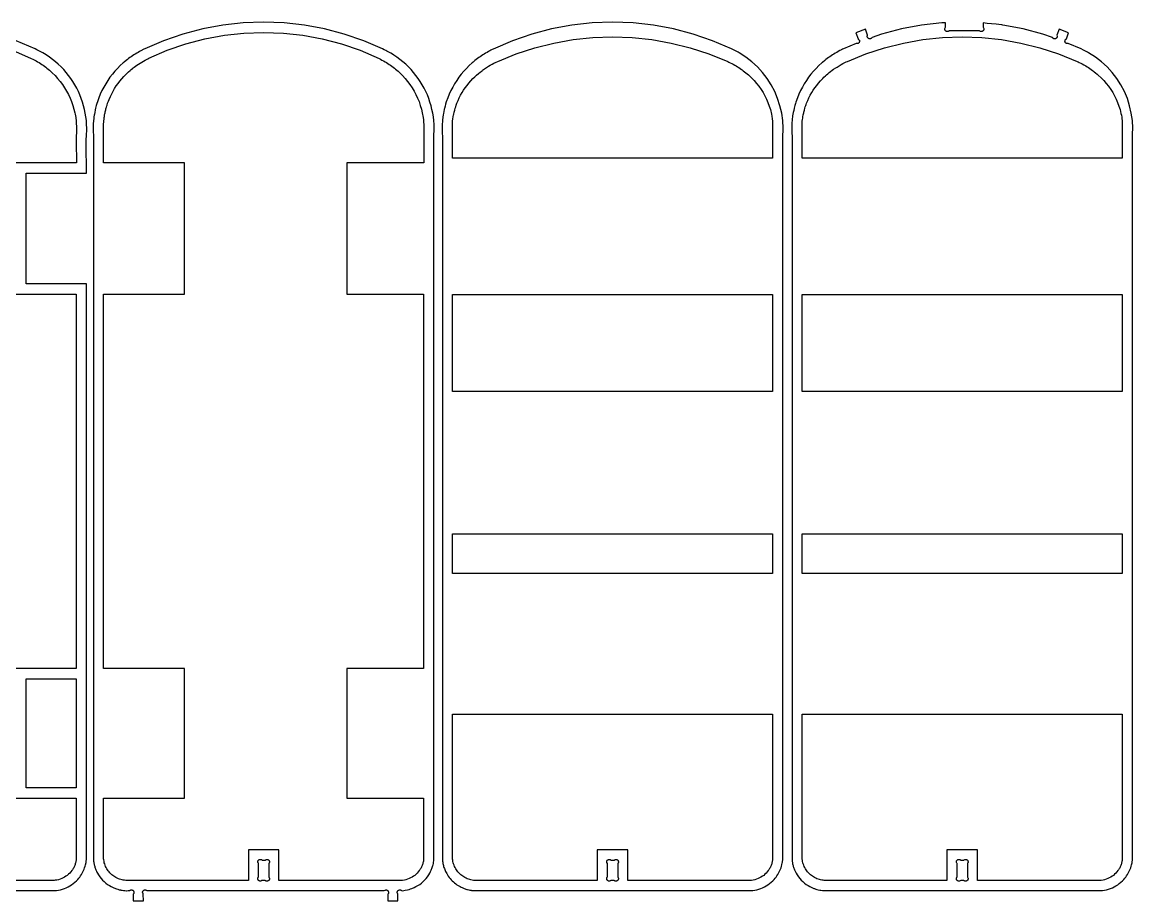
# Model space of a CAD drawing. Extents: x -690 to 337, y -358 to 474.
# Drawn here: x 5.2 to 331.6, y -64.9 to 193.4 of the extents above; entities that cross this region are included whole.
import ezdxf

# ---------------------------------------------------------------- set-up
doc = ezdxf.new("R2010")
doc.units = 0
doc.layers.add('SECTIONCUTEDGES', color=18, linetype='CONTINUOUS')

msp = doc.modelspace()

# ---------------------------------------------------------------- linework, layer by layer
at = {"layer": 'SECTIONCUTEDGES'}
for points in [[(31.97, -61.07), (32.6, -61.33), (32.95, -61.45), (33.28, -61.56), (33.67, -61.67), (34.06, -61.76), (34.17, -61.78), (34.62, -61.86), (34.96, -61.91), (35.38, -61.94), (35.88, -61.97), (35.99, -61.97), (36.32, -61.96), (36.65, -61.94), (36.75, -61.92), (36.82, -61.89), (36.96, -61.81), (37.02, -61.78), (37.11, -61.75), (37.19, -61.74), (37.26, -61.73), (37.34, -61.73), (37.42, -61.74), (37.49, -61.76), (37.57, -61.79), (37.64, -61.82), (37.7, -61.86), (37.77, -61.91), (37.82, -61.96), (37.87, -62.02), (37.92, -62.08), (37.96, -62.15), (37.99, -62.22), (38.01, -62.29), (38.03, -62.37), (38.03, -62.44), (38.04, -62.52), (38.03, -62.6), (38.01, -62.67), (37.99, -62.75), (37.96, -62.82), (37.88, -62.94), (37.83, -63), (37.82, -63.01), (37.82, -64.94), (40.81, -64.94), (40.8, -62.99), (40.79, -62.94), (40.71, -62.79), (40.65, -62.68), (40.62, -62.61), (40.6, -62.55), (40.59, -62.48), (40.59, -62.41), (40.6, -62.37), (40.61, -62.3), (40.63, -62.24), (40.66, -62.17), (40.69, -62.11), (40.73, -62.05), (40.77, -61.99), (40.82, -61.94), (40.88, -61.89), (40.93, -61.85), (40.99, -61.82), (41.06, -61.79), (41.13, -61.76), (41.23, -61.74), (41.34, -61.73), (41.42, -61.74), (41.49, -61.75), (41.59, -61.77), (41.65, -61.79), (41.76, -61.86), (41.86, -61.95), (41.87, -61.95), (111.59, -61.95), (111.61, -61.94), (111.84, -61.81), (111.93, -61.77), (111.96, -61.76), (112.03, -61.74), (112.11, -61.73), (112.16, -61.73), (112.22, -61.74), (112.27, -61.75), (112.32, -61.76), (112.38, -61.78), (112.43, -61.8), (112.47, -61.83), (112.52, -61.86), (112.57, -61.89), (112.61, -61.92), (112.65, -61.96), (112.68, -62), (112.74, -62.08), (112.76, -62.12), (112.8, -62.19), (112.83, -62.27), (112.85, -62.35), (112.85, -62.39), (112.86, -62.47), (112.86, -62.55), (112.85, -62.63), (112.84, -62.67), (112.81, -62.75), (112.78, -62.82), (112.74, -62.89), (112.71, -62.92), (112.67, -62.97), (112.66, -62.98), (112.64, -63.01), (112.64, -64.94), (115.63, -64.94), (115.63, -63), (115.62, -62.97), (115.48, -62.73), (115.45, -62.66), (115.42, -62.58), (115.41, -62.51), (115.41, -62.43), (115.42, -62.37), (115.43, -62.32), (115.44, -62.27), (115.46, -62.21), (115.48, -62.16), (115.51, -62.12), (115.54, -62.07), (115.57, -62.02), (115.6, -61.98), (115.64, -61.94), (115.68, -61.91), (115.76, -61.85), (115.82, -61.81), (115.93, -61.77), (116.04, -61.74), (116.08, -61.74), (116.19, -61.73), (116.3, -61.75), (116.34, -61.75), (116.44, -61.79), (116.55, -61.84), (116.67, -61.92), (116.72, -61.95), (116.82, -61.98), (116.91, -61.98), (117.35, -61.93), (117.79, -61.86), (118.4, -61.73), (118.95, -61.59), (119.36, -61.45), (119.7, -61.34), (120.35, -61.07), (120.92, -60.78), (121.48, -60.46), (122.02, -60.11), (122.53, -59.72), (123.02, -59.3), (123.47, -58.85), (123.9, -58.37), (124.3, -57.86), (124.67, -57.33), (125, -56.78), (125.21, -56.37), (125.41, -55.95), (125.52, -55.68), (125.63, -55.4), (125.72, -55.12), (125.81, -54.84), (125.89, -54.55), (125.93, -54.41), (126.03, -53.93), (126.07, -53.68), (126.15, -53.08), (126.16, -52.93), (126.16, 159.7), (126.18, 160.15), (126.19, 160.37), (126.26, 161.48), (126.27, 161.7), (126.27, 162.26), (126.24, 163.37), (126.16, 164.48), (126.03, 165.59), (125.85, 166.68), (125.62, 167.77), (125.35, 168.85), (125.04, 169.92), (124.67, 170.97), (124.27, 172.01), (123.81, 173.02), (123.32, 174.02), (122.78, 174.99), (122.2, 175.94), (121.58, 176.87), (120.92, 177.76), (120.23, 178.63), (119.49, 179.47), (118.72, 180.27), (117.92, 181.04), (117.09, 181.78), (116.22, 182.48), (115.33, 183.14), (114.4, 183.76), (114.05, 183.98), (113.51, 184.31), (112.98, 184.62), (112.4, 184.92), (112.04, 185.1), (111.56, 185.34), (111.09, 185.57), (105.56, 187.94), (99.87, 189.9), (94.06, 191.43), (88.15, 192.53), (82.17, 193.2), (76.16, 193.42), (70.15, 193.2), (64.17, 192.53), (58.26, 191.43), (52.45, 189.9), (46.76, 187.94), (41.23, 185.57), (40.97, 185.45), (40.1, 185), (39.68, 184.78), (39.27, 184.54), (38.86, 184.3), (38.45, 184.06), (38.05, 183.8), (37.65, 183.54), (37.26, 183.27), (36.87, 183), (36.48, 182.72), (36.11, 182.43), (35.73, 182.14), (35.14, 181.65), (34.88, 181.42), (34.03, 180.66), (33.22, 179.85), (32.44, 179.01), (31.71, 178.13), (31.01, 177.22), (30.35, 176.29), (29.74, 175.32), (29.17, 174.33), (28.65, 173.31), (28.17, 172.27), (27.74, 171.21), (27.29, 169.96), (27.15, 169.52), (26.98, 168.9), (26.79, 168.18), (26.66, 167.63), (26.51, 166.9), (26.41, 166.37), (26.37, 166.11), (26.29, 165.57), (26.22, 165.04), (26.16, 164.5), (26.14, 164.24), (26.1, 163.7), (26.06, 163.01), (26.04, 162.31), (26.04, 162.04), (26.06, 161.42), (26.08, 161.02), (26.13, 160.41), (26.15, 159.8), (26.16, 159.59), (26.16, -52.99), (26.17, -53.09), (26.2, -53.32), (26.23, -53.6), (26.28, -53.85), (26.32, -54.1), (26.38, -54.34), (26.44, -54.59), (26.51, -54.84), (26.58, -55.08), (26.66, -55.32), (26.75, -55.56), (26.84, -55.79), (26.94, -56.03), (27.05, -56.26), (27.18, -56.51), (27.32, -56.78), (27.65, -57.33), (28.02, -57.86), (28.42, -58.37), (28.84, -58.85), (29.3, -59.3), (29.79, -59.72), (30.3, -60.11), (30.84, -60.46), (31.39, -60.78)], [(131.92, -59.36), (132.26, -59.66), (132.61, -59.94), (132.98, -60.2), (133.35, -60.44), (133.74, -60.67), (133.89, -60.76), (134.22, -60.93), (134.54, -61.08), (134.88, -61.23), (135.04, -61.29), (135.38, -61.42), (135.55, -61.48), (135.9, -61.58), (136.07, -61.63), (136.42, -61.72), (136.76, -61.79), (137.12, -61.85), (137.29, -61.88), (137.65, -61.92), (138, -61.95), (219.38, -61.95), (219.91, -61.9), (220.51, -61.82), (221.09, -61.69), (221.67, -61.53), (222.24, -61.34), (222.8, -61.11), (223.34, -60.85), (223.86, -60.56), (224.37, -60.24), (224.86, -59.89), (225.32, -59.5), (225.76, -59.09), (226.17, -58.66), (226.46, -58.32), (226.74, -57.97), (227, -57.6), (227.24, -57.23), (227.47, -56.84), (227.68, -56.45), (227.87, -56.05), (228.04, -55.63), (228.2, -55.21), (228.34, -54.79), (228.45, -54.36), (228.58, -53.8), (228.62, -53.57), (228.68, -53.18), (228.69, -53.02), (228.7, -52.93), (228.7, 159.7), (228.71, 159.91), (228.73, 160.44), (228.79, 161.29), (228.81, 161.93), (228.81, 162.26), (228.7, 164.48), (228.39, 166.68), (227.89, 168.85), (227.21, 170.97), (226.35, 173.02), (225.32, 174.99), (224.12, 176.87), (222.77, 178.63), (221.26, 180.27), (219.63, 181.78), (217.87, 183.14), (215.91, 184.39), (215.61, 184.57), (215.05, 184.86), (214.03, 185.37), (213.63, 185.57), (208.1, 187.94), (202.41, 189.9), (196.6, 191.43), (190.68, 192.53), (184.71, 193.2), (178.7, 193.42), (172.69, 193.2), (166.71, 192.53), (160.8, 191.43), (154.99, 189.9), (149.3, 187.94), (143.59, 185.48), (143.32, 185.35), (142.92, 185.15), (142.64, 185), (142.22, 184.78), (141.81, 184.54), (141.4, 184.3), (140.99, 184.06), (140.59, 183.8), (140.19, 183.54), (139.8, 183.27), (139.41, 183), (139.02, 182.72), (138.64, 182.43), (138.27, 182.14), (137.73, 181.69), (137.42, 181.42), (136.57, 180.66), (135.76, 179.85), (134.98, 179.01), (134.24, 178.13), (133.55, 177.22), (132.89, 176.29), (132.28, 175.32), (131.71, 174.33), (131.18, 173.31), (130.71, 172.27), (130.27, 171.21), (129.83, 169.96), (129.64, 169.34), (129.47, 168.72), (129.28, 168), (129.24, 167.81), (129.09, 167.09), (129, 166.64), (128.91, 166.11), (128.83, 165.57), (128.79, 165.31), (128.73, 164.77), (128.68, 164.24), (128.62, 163.42), (128.59, 162.73), (128.58, 162.17), (128.59, 161.53), (128.63, 160.92), (128.66, 160.51), (128.68, 160.1), (128.7, 159.59), (128.7, -52.95), (128.73, -53.29), (128.78, -53.63), (128.83, -53.94), (128.9, -54.26), (128.97, -54.57), (129.06, -54.88), (129.16, -55.18), (129.26, -55.49), (129.38, -55.78), (129.51, -56.08), (129.64, -56.37), (129.79, -56.65), (129.95, -56.93), (130.18, -57.32), (130.43, -57.69), (130.7, -58.05), (130.98, -58.4), (131.28, -58.73), (131.59, -59.06)], [(235.09, -59.72), (235.6, -60.11), (236.13, -60.46), (236.69, -60.78), (237.27, -61.07), (237.88, -61.32), (238.01, -61.37), (238.4, -61.5), (238.74, -61.61), (239.13, -61.71), (239.58, -61.8), (239.92, -61.86), (240.37, -61.92), (240.76, -61.95), (322.13, -61.95), (322.67, -61.9), (323.26, -61.82), (323.85, -61.69), (324.43, -61.53), (325, -61.34), (325.56, -61.11), (326.1, -60.85), (326.62, -60.56), (327.13, -60.24), (327.61, -59.89), (328.08, -59.5), (328.52, -59.09), (328.93, -58.66), (329.22, -58.32), (329.5, -57.97), (329.76, -57.6), (330, -57.23), (330.23, -56.84), (330.44, -56.45), (330.63, -56.05), (330.8, -55.63), (330.96, -55.21), (331.09, -54.79), (331.21, -54.36), (331.34, -53.74), (331.41, -53.33), (331.45, -53.09), (331.46, -52.93), (331.46, 159.7), (331.48, 160.23), (331.51, 160.76), (331.53, 161.08), (331.56, 161.72), (331.57, 162.21), (331.45, 164.48), (331.14, 166.68), (330.65, 168.85), (329.97, 170.97), (329.11, 173.02), (328.08, 174.99), (326.88, 176.87), (325.52, 178.63), (324.02, 180.27), (322.38, 181.78), (320.62, 183.14), (318.58, 184.44), (318.24, 184.63), (318.1, 184.71), (317.08, 185.23), (316.38, 185.57), (312.62, 187.17), (312.34, 187.13), (312.26, 187.13), (312.18, 187.14), (312.1, 187.16), (312.07, 187.17), (312, 187.21), (311.93, 187.25), (311.87, 187.3), (311.82, 187.36), (311.77, 187.42), (311.73, 187.49), (311.7, 187.56), (311.67, 187.63), (311.65, 187.71), (311.64, 187.78), (311.64, 187.86), (311.65, 187.94), (311.67, 188.02), (311.7, 188.12), (311.74, 188.19), (311.8, 188.29), (311.82, 188.31), (311.93, 188.41), (312.02, 188.46), (312.05, 188.48), (312.07, 188.49), (312.72, 190.33), (309.9, 191.32), (309.29, 189.58), (309.33, 189.32), (309.34, 189.23), (309.34, 189.12), (309.33, 189.05), (309.3, 188.97), (309.28, 188.92), (309.25, 188.88), (309.22, 188.83), (309.19, 188.79), (309.15, 188.75), (309.11, 188.71), (309.07, 188.68), (309.02, 188.64), (308.98, 188.62), (308.93, 188.59), (308.88, 188.57), (308.78, 188.54), (308.7, 188.53), (308.62, 188.52), (308.54, 188.53), (308.46, 188.54), (308.38, 188.56), (308.34, 188.57), (308.27, 188.61), (308.2, 188.65), (308.13, 188.69), (308.08, 188.75), (308.05, 188.78), (308, 188.84), (307.98, 188.88), (307.96, 188.92), (307.95, 188.94), (305.17, 189.9), (299.36, 191.43), (293.36, 192.55), (293.04, 192.6), (292.22, 192.7), (291.39, 192.8), (290.08, 192.93), (288.77, 193.06), (287.58, 193.19), (287.59, 191.91), (287.69, 191.73), (287.76, 191.61), (287.77, 191.57), (287.8, 191.47), (287.8, 191.4), (287.79, 191.3), (287.78, 191.22), (287.75, 191.14), (287.72, 191.07), (287.68, 191), (287.59, 190.89), (287.55, 190.85), (287.43, 190.77), (287.31, 190.71), (287.21, 190.68), (287.1, 190.66), (287, 190.66), (286.94, 190.67), (286.83, 190.69), (286.66, 190.76), (286.56, 190.84), (286.55, 190.86), (286.53, 190.88), (277.58, 190.86), (277.49, 190.78), (277.42, 190.74), (277.35, 190.71), (277.27, 190.69), (277.23, 190.68), (277.15, 190.66), (277.07, 190.66), (276.99, 190.67), (276.95, 190.67), (276.87, 190.69), (276.79, 190.72), (276.76, 190.73), (276.68, 190.77), (276.62, 190.82), (276.56, 190.86), (276.51, 190.92), (276.46, 190.98), (276.41, 191.06), (276.37, 191.15), (276.34, 191.27), (276.33, 191.41), (276.34, 191.53), (276.37, 191.61), (276.48, 191.8), (276.54, 191.93), (276.54, 191.94), (276.54, 193.24), (275.82, 193.22), (275.46, 193.2), (269.48, 192.54), (263.57, 191.44), (257.76, 189.9), (254.96, 188.94), (254.94, 188.92), (254.72, 188.67), (254.64, 188.61), (254.54, 188.56), (254.49, 188.55), (254.44, 188.53), (254.39, 188.53), (254.33, 188.52), (254.28, 188.52), (254.22, 188.53), (254.17, 188.53), (254.11, 188.54), (254.06, 188.56), (254.01, 188.58), (253.96, 188.6), (253.91, 188.63), (253.83, 188.68), (253.77, 188.74), (253.72, 188.8), (253.69, 188.83), (253.65, 188.9), (253.61, 188.98), (253.58, 189.05), (253.56, 189.13), (253.55, 189.21), (253.55, 189.29), (253.56, 189.37), (253.57, 189.45), (253.61, 189.55), (253.62, 189.57), (253.63, 189.59), (253.02, 191.32), (250.19, 190.33), (250.85, 188.48), (250.87, 188.46), (251.08, 188.28), (251.14, 188.23), (251.18, 188.16), (251.22, 188.09), (251.25, 188.02), (251.27, 187.94), (251.27, 187.9), (251.27, 187.83), (251.27, 187.75), (251.25, 187.67), (251.23, 187.6), (251.2, 187.52), (251.17, 187.45), (251.12, 187.39), (251.07, 187.33), (251.01, 187.28), (250.95, 187.23), (250.88, 187.19), (250.79, 187.15), (250.7, 187.12), (250.59, 187.11), (250.51, 187.11), (250.4, 187.12), (250.31, 187.15), (250.28, 187.17), (250.26, 187.17), (246.53, 185.57), (246.3, 185.46), (246.02, 185.33), (245.51, 185.06), (244.98, 184.78), (244.56, 184.54), (244.15, 184.3), (243.75, 184.06), (243.34, 183.8), (242.95, 183.54), (242.55, 183.27), (242.16, 183), (241.78, 182.72), (241.4, 182.43), (241.03, 182.14), (240.39, 181.61), (240.24, 181.48), (239.33, 180.66), (238.51, 179.85), (237.74, 179.01), (237, 178.13), (236.3, 177.22), (235.65, 176.29), (235.03, 175.32), (234.47, 174.33), (233.94, 173.31), (233.46, 172.27), (233.03, 171.21), (232.56, 169.87), (232.45, 169.52), (232.27, 168.9), (232.08, 168.18), (231.92, 167.45), (231.81, 166.9), (231.71, 166.37), (231.62, 165.84), (231.59, 165.57), (231.52, 165.04), (231.46, 164.5), (231.41, 163.97), (231.39, 163.7), (231.36, 163.01), (231.35, 162.73), (231.34, 162.17), (231.34, 161.73), (231.37, 161.12), (231.42, 160.51), (231.43, 160.3), (231.45, 159.69), (231.46, -53.01), (231.47, -53.13), (231.5, -53.4), (231.53, -53.6), (231.57, -53.85), (231.62, -54.1), (231.67, -54.34), (231.74, -54.59), (231.8, -54.84), (231.88, -55.08), (231.96, -55.32), (232.05, -55.56), (232.14, -55.79), (232.24, -56.03), (232.35, -56.26), (232.53, -56.63), (232.62, -56.78), (232.95, -57.33), (233.31, -57.86), (233.71, -58.37), (234.14, -58.85), (234.6, -59.3)], [(31.25, -57), (30.98, -56.73), (30.73, -56.44), (30.49, -56.14), (30.27, -55.83), (30.07, -55.5), (29.89, -55.17), (29.72, -54.82), (29.57, -54.47), (29.45, -54.11), (29.34, -53.74), (29.25, -53.37), (29.16, -52.77), (29.15, -52.72), (29.15, -34.73), (52.86, -34.73), (52.86, 3.34), (29.15, 3.34), (29.15, 113.47), (52.86, 113.47), (52.86, 152.04), (29.08, 152.04), (29.09, 154.47), (29.11, 157.33), (29.12, 158.2), (29.11, 159.63), (29.07, 161.61), (29.08, 162.22), (29.09, 162.71), (29.11, 163.2), (29.14, 163.68), (29.16, 163.93), (29.2, 164.41), (29.25, 164.89), (29.31, 165.38), (29.35, 165.66), (29.39, 165.95), (29.44, 166.23), (29.49, 166.51), (29.55, 166.8), (29.61, 167.08), (29.67, 167.36), (29.74, 167.64), (29.81, 167.91), (29.88, 168.19), (29.96, 168.47), (30.06, 168.81), (30.13, 169.03), (30.31, 169.56), (30.54, 170.18), (30.73, 170.67), (31.11, 171.54), (31.51, 172.35), (31.93, 173.14), (32.38, 173.91), (32.87, 174.67), (33.38, 175.4), (33.93, 176.11), (34.5, 176.8), (35.11, 177.49), (35.54, 177.93), (35.89, 178.28), (36.49, 178.84), (36.93, 179.23), (37.27, 179.52), (37.62, 179.81), (37.8, 179.95), (38.15, 180.22), (38.51, 180.49), (38.88, 180.75), (39.35, 181.08), (39.83, 181.39), (40.32, 181.69), (40.82, 181.98), (41.32, 182.26), (42.12, 182.68), (42.39, 182.8), (47.84, 185.15), (53.32, 187.03), (58.92, 188.51), (64.61, 189.57), (70.37, 190.21), (76.16, 190.42), (81.95, 190.21), (87.71, 189.57), (93.4, 188.51), (99, 187.03), (104.48, 185.15), (110.09, 182.73), (110.47, 182.54), (110.94, 182.29), (111.43, 182.02), (111.84, 181.79), (112.25, 181.54), (112.65, 181.28), (113.05, 181.02), (113.44, 180.75), (113.83, 180.48), (114.21, 180.19), (114.58, 179.9), (114.95, 179.6), (115.32, 179.29), (115.68, 178.98), (116.11, 178.58), (116.96, 177.75), (117.73, 176.9), (118.46, 176.02), (119.15, 175.1), (119.78, 174.15), (120.37, 173.17), (120.91, 172.15), (121.39, 171.12), (121.82, 170.06), (122.2, 168.97), (122.52, 167.88), (122.79, 166.76), (122.89, 166.26), (122.96, 165.88), (123.03, 165.38), (123.1, 164.73), (123.16, 164.05), (123.21, 163.36), (123.24, 162.32), (123.24, 161.25), (123.23, 160.63), (123.24, 152.04), (100.59, 152.04), (100.59, 113.47), (123.17, 113.47), (123.17, 3.34), (100.59, 3.34), (100.59, -34.73), (123.17, -34.73), (123.17, -52.71), (123.09, -53.31), (123.04, -53.56), (122.98, -53.81), (122.92, -54.05), (122.84, -54.29), (122.75, -54.53), (122.66, -54.76), (122.55, -54.99), (122.44, -55.22), (122.32, -55.44), (122.19, -55.66), (122.05, -55.87), (121.91, -56.08), (121.61, -56.46), (121.28, -56.81), (120.94, -57.15), (120.57, -57.46), (120.18, -57.74), (119.77, -58), (119.35, -58.23), (118.91, -58.43), (118.46, -58.6), (117.99, -58.74), (117.52, -58.85), (116.98, -58.93), (116.83, -58.95), (116.65, -58.96), (80.65, -58.96), (80.65, -49.98), (71.67, -49.98), (71.67, -58.96), (35.63, -58.96), (35.29, -58.92), (34.92, -58.87), (34.54, -58.8), (34.18, -58.7), (33.81, -58.59), (33.46, -58.45), (33.11, -58.3), (32.77, -58.13), (32.44, -57.94), (32.13, -57.73), (31.82, -57.5), (31.53, -57.26)], [(131.69, 153.4), (131.69, 164.36), (131.78, 165.03), (131.87, 165.62), (131.97, 166.2), (132.01, 166.4), (132.14, 166.97), (132.3, 167.58), (132.46, 168.13), (132.59, 168.54), (132.75, 169.01), (132.97, 169.61), (133.29, 170.4), (133.65, 171.18), (134.05, 171.95), (134.47, 172.7), (134.92, 173.43), (135.41, 174.15), (135.92, 174.85), (136.47, 175.52), (137.04, 176.18), (137.66, 176.83), (138.2, 177.36), (138.68, 177.81), (139.29, 178.34), (139.81, 178.76), (140.34, 179.16), (140.51, 179.3), (141.05, 179.68), (141.66, 180.09), (142.25, 180.46), (142.74, 180.75), (143.35, 181.1), (143.85, 181.36), (144.5, 181.68), (144.98, 181.9), (150.38, 184.1), (155.86, 185.9), (161.46, 187.3), (167.15, 188.31), (172.91, 188.91), (178.7, 189.12), (184.49, 188.91), (190.24, 188.31), (195.94, 187.3), (201.54, 185.9), (207.02, 184.1), (212.58, 181.83), (212.87, 181.7), (213.3, 181.48), (213.76, 181.25), (214.17, 181.03), (214.58, 180.79), (214.99, 180.56), (215.39, 180.31), (215.79, 180.06), (216.18, 179.8), (216.56, 179.53), (216.75, 179.4), (217.12, 179.12), (217.49, 178.83), (217.86, 178.54), (218.21, 178.25), (218.61, 177.91), (219.5, 177.08), (220.27, 176.27), (221, 175.43), (221.68, 174.56), (222.32, 173.66), (222.91, 172.72), (223.45, 171.76), (223.93, 170.78), (224.36, 169.77), (224.74, 168.74), (225.06, 167.7), (225.39, 166.36), (225.5, 165.79), (225.63, 165), (225.71, 164.31), (225.71, 153.4)], [(234.45, 153.4), (234.45, 164.32), (234.5, 164.77), (234.56, 165.23), (234.62, 165.62), (234.73, 166.2), (234.86, 166.78), (234.9, 166.98), (235.06, 167.58), (235.21, 168.13), (235.34, 168.54), (235.46, 168.89), (235.56, 169.18), (235.73, 169.61), (236.05, 170.4), (236.41, 171.18), (236.8, 171.95), (237.23, 172.7), (237.68, 173.43), (238.17, 174.15), (238.68, 174.85), (239.22, 175.52), (239.79, 176.18), (240.45, 176.87), (240.82, 177.24), (241.27, 177.66), (241.61, 177.97), (241.96, 178.27), (242.39, 178.62), (242.74, 178.9), (243.27, 179.3), (243.63, 179.56), (244.3, 180.01), (244.65, 180.24), (245.25, 180.61), (245.86, 180.96), (246.36, 181.23), (246.99, 181.55), (247.39, 181.74), (247.72, 181.9), (253.14, 184.11), (258.61, 185.9), (264.21, 187.3), (269.91, 188.31), (275.67, 188.92), (281.46, 189.12), (287.24, 188.92), (293, 188.31), (298.7, 187.3), (304.3, 185.9), (309.78, 184.11), (315.27, 181.86), (315.47, 181.77), (315.81, 181.61), (316.31, 181.36), (316.72, 181.14), (317.14, 180.91), (317.54, 180.68), (317.75, 180.56), (318.15, 180.31), (318.55, 180.06), (318.93, 179.8), (319.32, 179.53), (319.69, 179.26), (320.07, 178.98), (320.25, 178.84), (320.61, 178.55), (321.07, 178.17), (321.43, 177.85), (322.26, 177.08), (323.03, 176.27), (323.76, 175.44), (324.44, 174.56), (325.08, 173.66), (325.67, 172.72), (326.2, 171.76), (326.69, 170.78), (327.12, 169.77), (327.5, 168.74), (327.82, 167.7), (328.1, 166.57), (328.21, 166.08), (328.32, 165.46), (328.35, 165.23), (328.47, 164.32), (328.47, 153.4)], [(131.67, 84.84), (131.67, 113.37), (225.71, 113.37), (225.71, 84.84)], [(234.45, 84.84), (234.45, 113.37), (328.47, 113.37), (328.47, 84.84)], [(131.69, 31.34), (131.69, 42.99), (225.71, 42.99), (225.71, 31.34)], [(234.45, 31.34), (234.45, 42.99), (328.47, 42.99), (328.47, 31.34)], [(6.38, -31.74), (6.38, 0.34), (21.07, 0.34), (21.07, -31.74)], [(134.07, -57.26), (133.79, -57), (133.52, -56.73), (133.27, -56.44), (133.03, -56.14), (132.81, -55.83), (132.61, -55.5), (132.43, -55.17), (132.26, -54.82), (132.11, -54.47), (131.99, -54.11), (131.88, -53.74), (131.79, -53.37), (131.71, -52.91), (131.7, -52.79), (131.69, -52.7), (131.69, -10.07), (225.71, -10.07), (225.7, -52.74), (225.67, -53.07), (225.63, -53.28), (225.58, -53.56), (225.52, -53.81), (225.45, -54.05), (225.38, -54.29), (225.29, -54.53), (225.2, -54.76), (225.09, -54.99), (224.98, -55.22), (224.86, -55.44), (224.73, -55.66), (224.59, -55.87), (224.45, -56.08), (224.15, -56.46), (223.82, -56.81), (223.48, -57.15), (223.11, -57.46), (222.72, -57.74), (222.31, -58), (221.88, -58.23), (221.45, -58.43), (220.99, -58.6), (220.53, -58.74), (220.06, -58.85), (219.52, -58.93), (219.27, -58.95), (219.19, -58.96), (183.19, -58.96), (183.19, -49.98), (174.21, -49.98), (174.21, -58.96), (138.15, -58.95), (137.85, -58.93), (137.45, -58.87), (137.08, -58.8), (136.71, -58.7), (136.35, -58.59), (136, -58.45), (135.65, -58.3), (135.31, -58.13), (134.98, -57.94), (134.66, -57.73), (134.36, -57.5)], [(237.12, -57.5), (236.82, -57.26), (236.54, -57), (236.28, -56.73), (236.02, -56.44), (235.79, -56.14), (235.57, -55.83), (235.37, -55.5), (235.18, -55.17), (235.02, -54.82), (234.87, -54.47), (234.74, -54.11), (234.64, -53.74), (234.55, -53.37), (234.48, -52.99), (234.45, -52.77), (234.45, -52.72), (234.45, -10.06), (328.46, -10.07), (328.46, -52.71), (328.45, -52.86), (328.41, -53.18), (328.39, -53.31), (328.34, -53.56), (328.28, -53.81), (328.21, -54.05), (328.14, -54.29), (328.05, -54.53), (327.95, -54.76), (327.85, -54.99), (327.74, -55.22), (327.62, -55.44), (327.49, -55.66), (327.35, -55.87), (327.2, -56.08), (326.9, -56.46), (326.58, -56.81), (326.23, -57.15), (325.86, -57.46), (325.47, -57.74), (325.07, -58), (324.64, -58.23), (324.2, -58.43), (323.75, -58.6), (323.29, -58.74), (322.82, -58.85), (322.26, -58.93), (322, -58.96), (321.95, -58.96), (285.94, -58.96), (285.94, -49.98), (276.97, -49.98), (276.97, -58.96), (240.91, -58.96), (240.59, -58.92), (240.21, -58.87), (239.84, -58.8), (239.47, -58.7), (239.11, -58.59), (238.75, -58.45), (238.41, -58.3), (238.07, -58.13), (237.74, -57.94), (237.42, -57.73)], [(74.68, -58.98), (74.64, -58.93), (74.6, -58.88), (74.56, -58.82), (74.53, -58.77), (74.5, -58.71), (74.48, -58.64), (74.46, -58.58), (74.45, -58.51), (74.45, -58.42), (74.46, -58.32), (74.48, -58.22), (74.49, -58.17), (74.53, -58.08), (74.58, -58), (74.62, -57.94), (74.66, -57.91), (74.66, -57.9), (74.66, -54.02), (74.61, -53.92), (74.49, -53.7), (74.48, -53.68), (74.45, -53.6), (74.44, -53.53), (74.44, -53.48), (74.45, -53.39), (74.46, -53.34), (74.47, -53.29), (74.49, -53.24), (74.51, -53.18), (74.54, -53.14), (74.57, -53.09), (74.6, -53.04), (74.64, -53), (74.67, -52.96), (74.72, -52.93), (74.79, -52.87), (74.86, -52.83), (74.94, -52.8), (75.02, -52.77), (75.1, -52.76), (75.18, -52.75), (75.26, -52.75), (75.34, -52.77), (75.38, -52.77), (75.46, -52.8), (75.53, -52.83), (75.6, -52.87), (75.64, -52.9), (75.71, -52.97), (75.72, -52.97), (76.61, -52.97), (76.64, -52.96), (76.93, -52.8), (77, -52.77), (77.05, -52.76), (77.13, -52.75), (77.18, -52.75), (77.23, -52.76), (77.29, -52.77), (77.34, -52.78), (77.39, -52.8), (77.44, -52.82), (77.49, -52.85), (77.54, -52.88), (77.58, -52.91), (77.63, -52.94), (77.67, -52.98), (77.7, -53.02), (77.76, -53.1), (77.8, -53.17), (77.83, -53.25), (77.84, -53.29), (77.86, -53.37), (77.87, -53.45), (77.88, -53.53), (77.87, -53.61), (77.85, -53.69), (77.83, -53.77), (77.8, -53.84), (77.78, -53.88), (77.73, -53.94), (77.67, -54.01), (77.66, -54.03), (77.66, -57.92), (77.83, -58.23), (77.84, -58.25), (77.86, -58.33), (77.88, -58.4), (77.88, -58.48), (77.87, -58.53), (77.86, -58.59), (77.85, -58.64), (77.83, -58.69), (77.81, -58.74), (77.78, -58.79), (77.75, -58.84), (77.72, -58.89), (77.68, -58.93), (77.64, -58.97), (77.6, -59), (77.56, -59.04), (77.49, -59.08), (77.42, -59.12), (77.34, -59.15), (77.26, -59.17), (77.18, -59.18), (77.09, -59.18), (77.01, -59.17), (76.94, -59.16), (76.9, -59.14), (76.82, -59.12), (76.75, -59.08), (76.68, -59.03), (76.64, -59), (76.62, -58.97), (76.6, -58.96), (75.71, -58.96), (75.66, -58.99), (75.38, -59.14), (75.32, -59.16), (75.28, -59.17), (75.22, -59.18), (75.1, -59.17), (74.98, -59.14), (74.9, -59.12), (74.84, -59.09), (74.79, -59.06), (74.73, -59.02)], [(177.27, -59.01), (177.21, -58.97), (177.17, -58.92), (177.12, -58.87), (177.09, -58.81), (177.05, -58.75), (177.03, -58.69), (177.01, -58.62), (176.99, -58.55), (176.98, -58.49), (176.98, -58.42), (176.98, -58.35), (177, -58.24), (177.04, -58.14), (177.05, -58.11), (177.11, -58.01), (177.2, -57.9), (177.2, -54.02), (177.19, -53.99), (177.03, -53.7), (177, -53.63), (176.98, -53.55), (176.98, -53.48), (176.99, -53.39), (177, -53.34), (177.01, -53.29), (177.03, -53.24), (177.05, -53.18), (177.08, -53.14), (177.11, -53.09), (177.14, -53.04), (177.17, -53), (177.21, -52.96), (177.25, -52.93), (177.3, -52.89), (177.37, -52.85), (177.44, -52.81), (177.52, -52.78), (177.6, -52.76), (177.68, -52.75), (177.76, -52.75), (177.84, -52.76), (177.88, -52.77), (177.96, -52.79), (178.04, -52.81), (178.11, -52.85), (178.17, -52.9), (178.22, -52.93), (178.23, -52.96), (178.25, -52.97), (178.26, -52.97), (179.18, -52.96), (179.47, -52.8), (179.49, -52.79), (179.56, -52.76), (179.64, -52.75), (179.72, -52.75), (179.77, -52.76), (179.83, -52.77), (179.88, -52.78), (179.93, -52.8), (179.98, -52.82), (180.03, -52.85), (180.08, -52.88), (180.12, -52.91), (180.16, -52.94), (180.2, -52.98), (180.24, -53.02), (180.3, -53.1), (180.34, -53.17), (180.37, -53.25), (180.38, -53.29), (180.4, -53.37), (180.41, -53.45), (180.42, -53.49), (180.41, -53.57), (180.4, -53.65), (180.38, -53.73), (180.35, -53.81), (180.32, -53.88), (180.27, -53.94), (180.22, -54), (180.21, -54.01), (180.2, -54.03), (180.2, -57.92), (180.37, -58.23), (180.38, -58.25), (180.4, -58.33), (180.41, -58.4), (180.41, -58.48), (180.41, -58.53), (180.4, -58.59), (180.38, -58.64), (180.37, -58.69), (180.34, -58.74), (180.32, -58.79), (180.29, -58.84), (180.26, -58.89), (180.22, -58.93), (180.18, -58.97), (180.14, -59), (180.06, -59.06), (180.03, -59.08), (179.96, -59.12), (179.88, -59.15), (179.8, -59.17), (179.76, -59.17), (179.67, -59.18), (179.59, -59.18), (179.51, -59.16), (179.44, -59.14), (179.36, -59.12), (179.29, -59.08), (179.22, -59.03), (179.15, -58.96), (179.13, -58.96), (178.26, -58.96), (178.23, -58.97), (177.98, -59.11), (177.91, -59.14), (177.86, -59.16), (177.78, -59.18), (177.71, -59.18), (177.58, -59.16), (177.52, -59.15), (177.4, -59.1), (177.32, -59.05)], [(280.02, -59.01), (279.98, -58.98), (279.94, -58.93), (279.9, -58.89), (279.87, -58.85), (279.84, -58.8), (279.81, -58.75), (279.79, -58.69), (279.77, -58.64), (279.76, -58.58), (279.74, -58.53), (279.74, -58.47), (279.74, -58.37), (279.75, -58.29), (279.76, -58.25), (279.78, -58.17), (279.82, -58.09), (279.86, -58.02), (279.91, -57.95), (279.95, -57.92), (279.96, -57.9), (279.95, -54.01), (279.87, -53.83), (279.8, -53.7), (279.77, -53.63), (279.75, -53.57), (279.74, -53.5), (279.74, -53.46), (279.74, -53.39), (279.76, -53.33), (279.78, -53.26), (279.8, -53.19), (279.84, -53.13), (279.88, -53.07), (279.92, -53.01), (279.97, -52.96), (280.02, -52.91), (280.08, -52.87), (280.14, -52.84), (280.21, -52.81), (280.27, -52.78), (280.38, -52.76), (280.49, -52.75), (280.53, -52.75), (280.64, -52.77), (280.74, -52.79), (280.78, -52.81), (280.89, -52.87), (280.97, -52.93), (281, -52.96), (281.02, -52.97), (281.91, -52.97), (282.02, -52.92), (282.23, -52.81), (282.29, -52.78), (282.36, -52.76), (282.43, -52.76), (282.5, -52.75), (282.56, -52.76), (282.67, -52.79), (282.73, -52.82), (282.8, -52.85), (282.85, -52.89), (282.91, -52.93), (282.96, -52.98), (283.01, -53.04), (283.05, -53.09), (283.09, -53.16), (283.12, -53.22), (283.14, -53.29), (283.16, -53.39), (283.17, -53.47), (283.17, -53.58), (283.15, -53.69), (283.12, -53.79), (283.04, -53.92), (282.99, -53.99), (282.96, -54.01), (282.95, -54.03), (282.96, -57.92), (282.98, -57.97), (283.13, -58.23), (283.15, -58.3), (283.17, -58.38), (283.17, -58.45), (283.17, -58.53), (283.16, -58.59), (283.14, -58.64), (283.12, -58.69), (283.1, -58.74), (283.08, -58.79), (283.05, -58.84), (283.01, -58.89), (282.98, -58.93), (282.94, -58.97), (282.9, -59), (282.82, -59.06), (282.75, -59.1), (282.67, -59.13), (282.59, -59.16), (282.51, -59.17), (282.43, -59.18), (282.35, -59.18), (282.27, -59.16), (282.19, -59.14), (282.15, -59.13), (282.08, -59.1), (282.01, -59.06), (281.91, -58.96), (281.89, -58.96), (281.02, -58.96), (280.99, -58.97), (280.67, -59.14), (280.6, -59.16), (280.5, -59.18), (280.45, -59.18), (280.38, -59.17), (280.3, -59.15), (280.23, -59.13), (280.15, -59.1), (280.09, -59.06)]]:
    msp.add_lwpolyline(points, close=True, dxfattribs=at)
for points in [[(-66.65, -61.95), (14.74, -61.95), (15.28, -61.9), (15.87, -61.82), (16.46, -61.69), (17.04, -61.53), (17.61, -61.34), (18.16, -61.11), (18.7, -60.85), (19.23, -60.56), (19.73, -60.24), (20.22, -59.89), (20.68, -59.5), (21.12, -59.09), (21.54, -58.66), (21.83, -58.32), (22.1, -57.97), (22.36, -57.6), (22.61, -57.23), (22.83, -56.84), (23.04, -56.45), (23.23, -56.05), (23.41, -55.63), (23.56, -55.21), (23.7, -54.79), (23.82, -54.36), (23.96, -53.68), (24.03, -53.27), (24.05, -53.07), (24.06, -52.93), (24.06, 116.47), (6.38, 116.47), (6.38, 149.05), (24.06, 149.05), (24.06, 151.68), (24.03, 155.2), (24.03, 156.96), (24.03, 157.39), (24.05, 159.15), (24.07, 159.8), (24.1, 160.55), (24.16, 161.4), (24.18, 162.04), (24.18, 162.22), (24.14, 163.37), (24.06, 164.48), (23.93, 165.59), (23.75, 166.68), (23.53, 167.77), (23.26, 168.85), (22.94, 169.92), (22.57, 170.97), (22.17, 172.01), (21.72, 173.02), (21.22, 174.02), (20.68, 174.99), (20.1, 175.94), (19.48, 176.87), (18.82, 177.76), (18.13, 178.63), (17.4, 179.47), (16.63, 180.27), (15.82, 181.04), (14.99, 181.78), (14.12, 182.48), (13.23, 183.14), (12.23, 183.81), (11.72, 184.13), (11.29, 184.38), (10.88, 184.62), (10.3, 184.92), (9.47, 185.34), (9.01, 185.56), (3.46, 187.94)], [(2.38, 185.15), (7.89, 182.78), (8.31, 182.57), (8.91, 182.25), (9.33, 182.02), (9.74, 181.79), (10.15, 181.54), (10.55, 181.28), (10.95, 181.02), (11.34, 180.75), (11.73, 180.48), (12.11, 180.19), (12.48, 179.9), (12.86, 179.6), (13.22, 179.29), (13.63, 178.94), (14.05, 178.55), (14.86, 177.75), (15.63, 176.9), (16.36, 176.02), (17.05, 175.1), (17.68, 174.15), (18.27, 173.17), (18.81, 172.15), (19.29, 171.12), (19.73, 170.06), (20.1, 168.97), (20.43, 167.88), (20.69, 166.76), (20.77, 166.39), (20.86, 165.88), (20.93, 165.38), (20.97, 165.08), (21.02, 164.56), (21.08, 163.87), (21.09, 163.7), (21.14, 162.69), (21.15, 161.7), (21.11, 159.24), (21.11, 157.85), (21.14, 152.53), (21.14, 152.04), (-1.51, 152.04)], [(-1.51, 113.47), (21.07, 113.47), (21.07, 3.34), (-1.51, 3.34)], [(-1.51, -34.73), (21.07, -34.73), (21.07, -52.74), (21.03, -53.07), (21, -53.24), (20.94, -53.56), (20.89, -53.81), (20.82, -54.05), (20.74, -54.29), (20.66, -54.53), (20.56, -54.76), (20.46, -54.99), (20.34, -55.22), (20.22, -55.44), (20.09, -55.66), (19.95, -55.87), (19.81, -56.08), (19.51, -56.46), (19.19, -56.81), (18.84, -57.15), (18.47, -57.46), (18.08, -57.74), (17.67, -58), (17.25, -58.23), (16.81, -58.43), (16.36, -58.6), (15.9, -58.74), (15.43, -58.85), (14.93, -58.92), (14.6, -58.96), (-21.45, -58.96)]]:
    msp.add_lwpolyline(points, dxfattribs=at)

doc.saveas('drawing.dxf')
